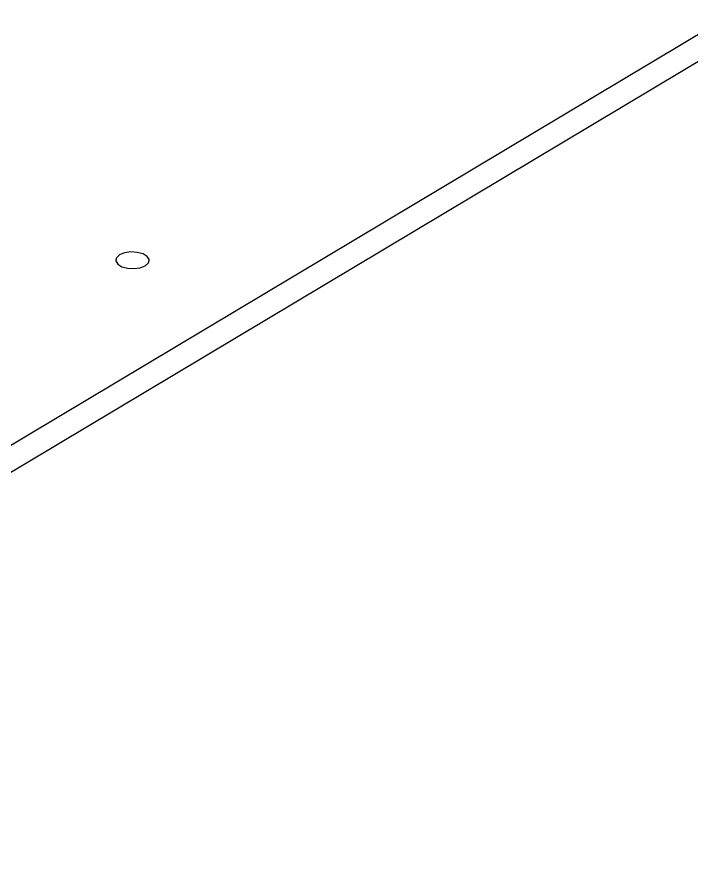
# Model space of a CAD drawing. Header units: millimetres. Extents: x 0 to 841, y 0 to 594.
# Drawn here: x 607.11 to 624.29, y 193.67 to 215.43 of the extents above; entities that cross this region are included whole.
import ezdxf

# ---------------------------------------------------------------- set-up
doc = ezdxf.new("R2010")
doc.units = ezdxf.units.MM
doc.header["$LTSCALE"] = 46.255
doc.layers.add('ASSEM_MEM', color=7, linetype='CONTINUOUS')

msp = doc.modelspace()

# ---------------------------------------------------------------- linework, layer by layer
at = {"layer": 'ASSEM_MEM', "color": 7, "linetype": 'CONTINUOUS'}
for p, q in [((589.949, 194.359), (643.461, 226.366)), ((589.943, 193.666), (643.455, 225.674))]:
    msp.add_line(p, q, dxfattribs=at)
for points in [[(609.723, 209.375), (609.644, 209.303), (609.626, 209.242)], [(610.476, 209.233), (610.474, 209.255), (610.426, 209.334), (610.321, 209.399), (610.175, 209.44), (610.011, 209.449), (609.852, 209.427), (609.723, 209.375)], [(609.626, 209.242), (609.628, 209.22), (609.675, 209.14), (609.78, 209.075), (609.926, 209.035), (610.091, 209.026), (610.25, 209.048), (610.378, 209.1)], [(610.378, 209.1), (610.457, 209.172), (610.476, 209.233)]]:
    msp.add_lwpolyline(points, dxfattribs=at)

doc.saveas('drawing.dxf')
